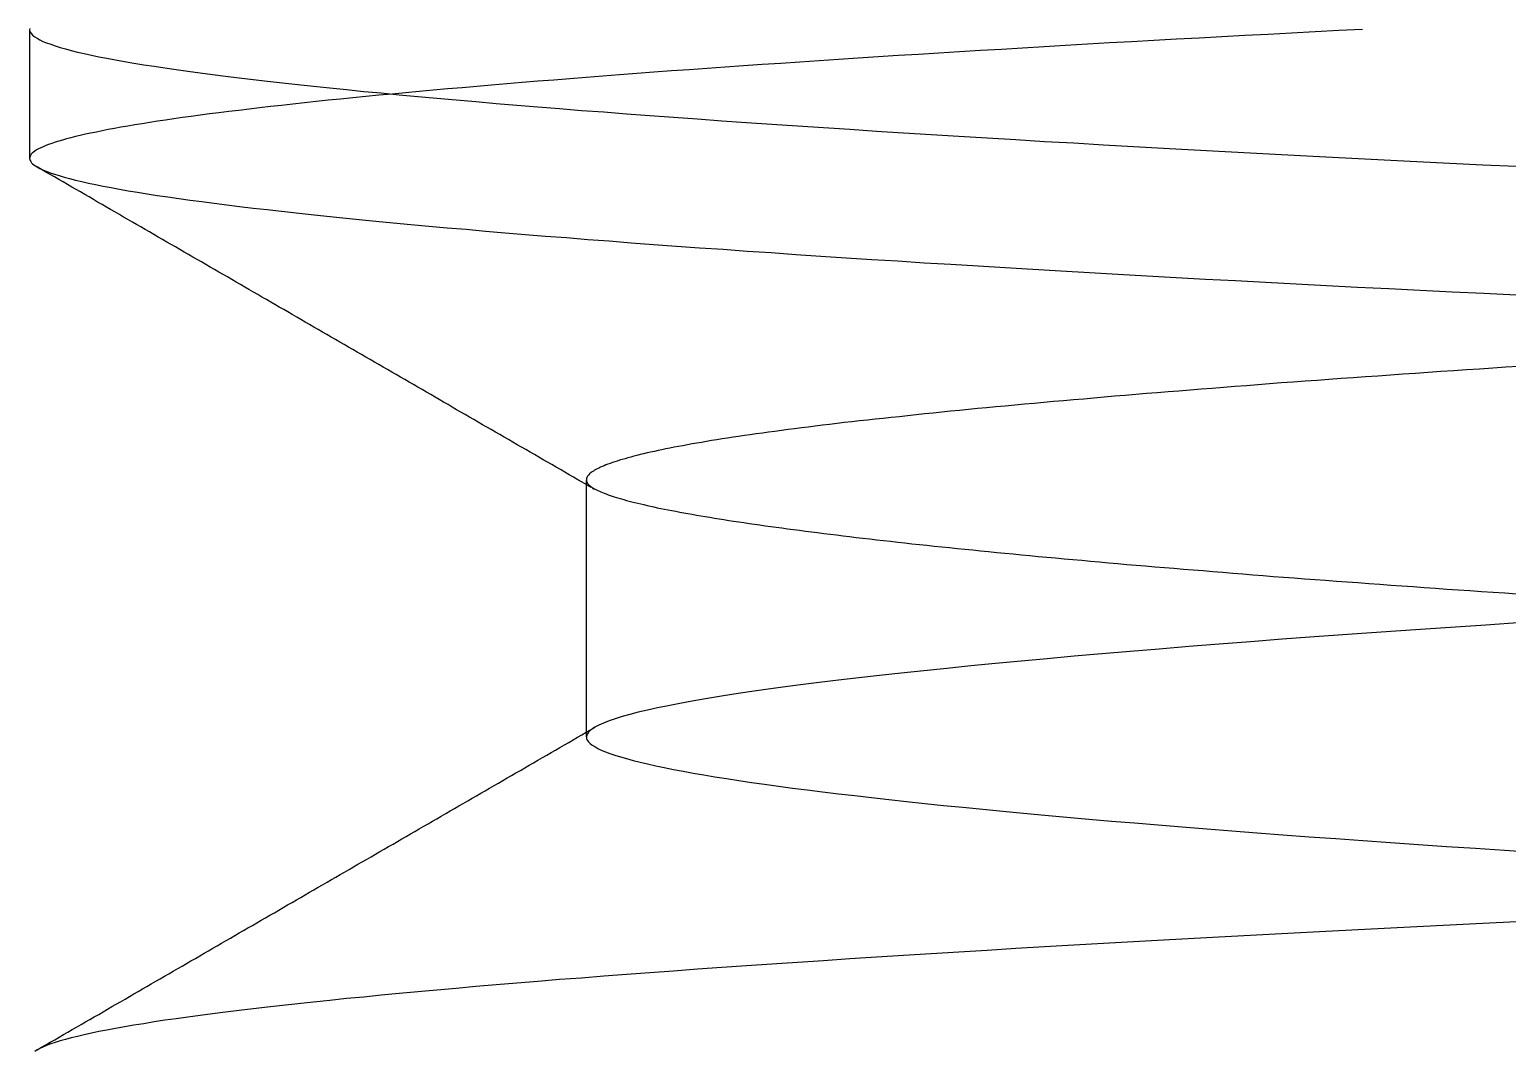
# Model space of a CAD drawing. Header units: millimetres. Extents: x 0 to 36.4, y -3.4 to 62.
# Drawn here: x 29.566 to 30.579, y 57.86 to 58.56 of the extents above; entities that cross this region are included whole.
import ezdxf

# ---------------------------------------------------------------- set-up
doc = ezdxf.new("R2010")
doc.units = ezdxf.units.MM

msp = doc.modelspace()

# ---------------------------------------------------------------- linework, layer by layer
at = {"color": 7, "linetype": 'Continuous'}
for p, q in [((29.5657, 58.5611), (29.5656, 58.5602)), ((29.5656, 58.5602), (29.5656, 58.4719)), ((29.5656, 58.5602), (29.5657, 58.5592)), ((29.5657, 58.5592), (29.5662, 58.5582)), ((29.5662, 58.5582), (29.5669, 58.5573)), ((29.5669, 58.5573), (29.5679, 58.5563)), ((29.5679, 58.5563), (29.5692, 58.5553)), ((30.3992, 58.5562), (30.3834, 58.5553)), ((30.4151, 58.557), (30.3992, 58.5562)), ((30.4312, 58.5579), (30.4151, 58.557)), ((30.4473, 58.5587), (30.4312, 58.5579)), ((30.4636, 58.5596), (30.4473, 58.5587)), ((30.4799, 58.5604), (30.4636, 58.5596)), ((29.5692, 58.5553), (29.5708, 58.5543)), ((29.5708, 58.5543), (29.5726, 58.5533)), ((29.5726, 58.5533), (29.5748, 58.5522)), ((29.5748, 58.5522), (29.5773, 58.5512)), ((29.5773, 58.5512), (29.5801, 58.5502)), ((29.5801, 58.5502), (29.5831, 58.5492)), ((29.5831, 58.5492), (29.5865, 58.5481)), ((29.5865, 58.5481), (29.5902, 58.5471)), ((29.5902, 58.5471), (29.5942, 58.546)), ((29.5942, 58.546), (29.5985, 58.5449)), ((30.2177, 58.5459), (30.2034, 58.545)), ((30.2321, 58.5467), (30.2177, 58.5459)), ((30.2467, 58.5476), (30.2321, 58.5467)), ((30.2614, 58.5485), (30.2467, 58.5476)), ((30.2762, 58.5493), (30.2614, 58.5485)), ((30.2912, 58.5502), (30.2762, 58.5493)), ((30.3062, 58.5511), (30.2912, 58.5502)), ((30.3214, 58.5519), (30.3062, 58.5511)), ((30.3367, 58.5528), (30.3214, 58.5519)), ((30.3522, 58.5536), (30.3367, 58.5528)), ((30.3678, 58.5545), (30.3522, 58.5536)), ((30.3834, 58.5553), (30.3678, 58.5545)), ((29.5985, 58.5449), (29.6031, 58.5439)), ((29.6031, 58.5439), (29.608, 58.5428)), ((29.608, 58.5428), (29.6132, 58.5417)), ((29.6132, 58.5417), (29.6187, 58.5406)), ((29.6187, 58.5406), (29.6245, 58.5395)), ((29.6245, 58.5395), (29.6307, 58.5385)), ((29.6307, 58.5385), (29.6371, 58.5373)), ((29.6371, 58.5373), (29.6439, 58.5362)), ((29.6439, 58.5362), (29.651, 58.5351)), ((30.0681, 58.5363), (30.0553, 58.5354)), ((30.0809, 58.5371), (30.0681, 58.5363)), ((30.094, 58.538), (30.0809, 58.5371)), ((30.1072, 58.5389), (30.094, 58.538)), ((30.1205, 58.5398), (30.1072, 58.5389)), ((30.134, 58.5406), (30.1205, 58.5398)), ((30.1476, 58.5415), (30.134, 58.5406)), ((30.1613, 58.5424), (30.1476, 58.5415)), ((30.1752, 58.5433), (30.1613, 58.5424)), ((30.1892, 58.5441), (30.1752, 58.5433)), ((30.2034, 58.545), (30.1892, 58.5441)), ((29.651, 58.5351), (29.6584, 58.534)), ((29.6584, 58.534), (29.6661, 58.5329)), ((29.6661, 58.5329), (29.6741, 58.5318)), ((29.6741, 58.5318), (29.6825, 58.5306)), ((29.6825, 58.5306), (29.6911, 58.5295)), ((29.6911, 58.5295), (29.7001, 58.5284)), ((29.7001, 58.5284), (29.7093, 58.5272)), ((29.7093, 58.5272), (29.7189, 58.5261)), ((29.7189, 58.5261), (29.7288, 58.5249)), ((29.9251, 58.5257), (29.9142, 58.5248)), ((29.9362, 58.5266), (29.9251, 58.5257)), ((29.9474, 58.5275), (29.9362, 58.5266)), ((29.9588, 58.5283), (29.9474, 58.5275)), ((29.9703, 58.5292), (29.9588, 58.5283)), ((29.982, 58.5301), (29.9703, 58.5292)), ((29.9938, 58.531), (29.982, 58.5301)), ((30.0058, 58.5319), (29.9938, 58.531)), ((30.018, 58.5327), (30.0058, 58.5319)), ((30.0303, 58.5336), (30.018, 58.5327)), ((30.0427, 58.5345), (30.0303, 58.5336)), ((30.0553, 58.5354), (30.0427, 58.5345)), ((29.7288, 58.5249), (29.7391, 58.5238)), ((29.7391, 58.5238), (29.7496, 58.5226)), ((29.7496, 58.5226), (29.7604, 58.5214)), ((29.7604, 58.5214), (29.7716, 58.5203)), ((29.7716, 58.5203), (29.783, 58.5191)), ((29.783, 58.5191), (29.7948, 58.5179)), ((29.7948, 58.5179), (29.8068, 58.5168)), ((29.8051, 58.5152), (29.7962, 58.5143)), ((29.8142, 58.5161), (29.8051, 58.5152)), ((29.8068, 58.5168), (29.8192, 58.5156)), ((29.8235, 58.517), (29.8142, 58.5161)), ((29.8192, 58.5156), (29.8319, 58.5144)), ((29.8329, 58.5178), (29.8235, 58.517)), ((29.8425, 58.5187), (29.8329, 58.5178)), ((29.8523, 58.5196), (29.8425, 58.5187)), ((29.8622, 58.5204), (29.8523, 58.5196)), ((29.8723, 58.5213), (29.8622, 58.5204)), ((29.8825, 58.5222), (29.8723, 58.5213)), ((29.8929, 58.5231), (29.8825, 58.5222)), ((29.9035, 58.524), (29.8929, 58.5231)), ((29.9142, 58.5248), (29.9035, 58.524)), ((29.7162, 58.5058), (29.7091, 58.5049)), ((29.7234, 58.5066), (29.7162, 58.5058)), ((29.7308, 58.5075), (29.7234, 58.5066)), ((29.7384, 58.5083), (29.7308, 58.5075)), ((29.7462, 58.5092), (29.7384, 58.5083)), ((29.7541, 58.51), (29.7462, 58.5092)), ((29.7622, 58.5109), (29.7541, 58.51)), ((29.7704, 58.5118), (29.7622, 58.5109)), ((29.7788, 58.5126), (29.7704, 58.5118)), ((29.7874, 58.5135), (29.7788, 58.5126)), ((29.7962, 58.5143), (29.7874, 58.5135)), ((29.8319, 58.5144), (29.8449, 58.5132)), ((29.8449, 58.5132), (29.8582, 58.5121)), ((29.8582, 58.5121), (29.8717, 58.5109)), ((29.8717, 58.5109), (29.8856, 58.5097)), ((29.8856, 58.5097), (29.8998, 58.5085)), ((29.8998, 58.5085), (29.9143, 58.5073)), ((29.9143, 58.5073), (29.929, 58.5061)), ((29.929, 58.5061), (29.9441, 58.5049)), ((29.6378, 58.4949), (29.633, 58.4941)), ((29.6428, 58.4957), (29.6378, 58.4949)), ((29.648, 58.4965), (29.6428, 58.4957)), ((29.6533, 58.4974), (29.648, 58.4965)), ((29.6588, 58.4982), (29.6533, 58.4974)), ((29.6645, 58.499), (29.6588, 58.4982)), ((29.6704, 58.4999), (29.6645, 58.499)), ((29.6764, 58.5007), (29.6704, 58.4999)), ((29.6826, 58.5015), (29.6764, 58.5007)), ((29.689, 58.5024), (29.6826, 58.5015)), ((29.6955, 58.5032), (29.689, 58.5024)), ((29.7022, 58.5041), (29.6955, 58.5032)), ((29.7091, 58.5049), (29.7022, 58.5041)), ((29.9441, 58.5049), (29.9594, 58.5038)), ((29.9594, 58.5038), (29.9751, 58.5026)), ((29.9751, 58.5026), (29.991, 58.5014)), ((29.991, 58.5014), (30.0072, 58.5002)), ((30.0072, 58.5002), (30.0236, 58.499)), ((30.0236, 58.499), (30.0404, 58.4978)), ((30.0404, 58.4978), (30.0574, 58.4966)), ((30.0574, 58.4966), (30.0747, 58.4954)), ((30.0747, 58.4954), (30.0922, 58.4942)), ((29.591, 58.4853), (29.5882, 58.4845)), ((29.594, 58.4861), (29.591, 58.4853)), ((29.5971, 58.4869), (29.594, 58.4861)), ((29.6004, 58.4877), (29.5971, 58.4869)), ((29.6039, 58.4885), (29.6004, 58.4877)), ((29.6075, 58.4893), (29.6039, 58.4885)), ((29.6114, 58.49), (29.6075, 58.4893)), ((29.6153, 58.4909), (29.6114, 58.49)), ((29.6195, 58.4917), (29.6153, 58.4909)), ((29.6238, 58.4925), (29.6195, 58.4917)), ((29.6283, 58.4933), (29.6238, 58.4925)), ((29.633, 58.4941), (29.6283, 58.4933)), ((30.0922, 58.4942), (30.1101, 58.4931)), ((30.1101, 58.4931), (30.1282, 58.4919)), ((30.1282, 58.4919), (30.1465, 58.4907)), ((30.1465, 58.4907), (30.1651, 58.4895)), ((30.1651, 58.4895), (30.1839, 58.4883)), ((30.1839, 58.4883), (30.203, 58.4872)), ((30.203, 58.4872), (30.2224, 58.486)), ((30.2224, 58.486), (30.242, 58.4848)), ((30.242, 58.4848), (30.2618, 58.4836)), ((29.5668, 58.4748), (29.5662, 58.474)), ((29.5674, 58.4755), (29.5668, 58.4748)), ((29.5683, 58.4762), (29.5674, 58.4755)), ((29.5693, 58.477), (29.5683, 58.4762)), ((29.5704, 58.4777), (29.5693, 58.477)), ((29.5718, 58.4784), (29.5704, 58.4777)), ((29.5733, 58.4792), (29.5718, 58.4784)), ((29.5749, 58.4799), (29.5733, 58.4792)), ((29.5767, 58.4807), (29.5749, 58.4799)), ((29.5787, 58.4815), (29.5767, 58.4807)), ((29.5808, 58.4822), (29.5787, 58.4815)), ((29.5831, 58.483), (29.5808, 58.4822)), ((29.5856, 58.4838), (29.5831, 58.483)), ((29.5882, 58.4845), (29.5856, 58.4838)), ((30.2618, 58.4836), (30.2819, 58.4825)), ((30.2819, 58.4825), (30.3022, 58.4813)), ((30.3022, 58.4813), (30.3227, 58.4801)), ((30.3227, 58.4801), (30.3434, 58.479)), ((30.3434, 58.479), (30.3644, 58.4778)), ((30.3644, 58.4778), (30.3856, 58.4767)), ((30.3856, 58.4767), (30.407, 58.4755)), ((30.407, 58.4755), (30.4286, 58.4744)), ((29.5657, 58.4726), (29.5656, 58.4719)), ((29.5656, 58.4719), (29.5657, 58.4712)), ((29.5659, 58.4733), (29.5657, 58.4726)), ((29.5657, 58.4712), (29.566, 58.4704)), ((29.5662, 58.474), (29.5659, 58.4733)), ((29.566, 58.4704), (29.5664, 58.4697)), ((29.5664, 58.4697), (29.5669, 58.469)), ((29.5669, 58.469), (29.5677, 58.4683)), ((29.5677, 58.4683), (29.5685, 58.4675)), ((29.5685, 58.4675), (29.5696, 58.4668)), ((29.5696, 58.4668), (29.5708, 58.4661)), ((29.5738, 58.4643), (29.5708, 58.4661)), ((29.5708, 58.4661), (29.5726, 58.4651)), ((29.5726, 58.4651), (29.5747, 58.4641)), ((30.4286, 58.4744), (30.4504, 58.4733)), ((30.4504, 58.4733), (30.4724, 58.4721)), ((30.4724, 58.4721), (30.4946, 58.471)), ((30.4946, 58.471), (30.517, 58.4699)), ((30.517, 58.4699), (30.5396, 58.4687)), ((30.5396, 58.4687), (30.5624, 58.4676)), ((30.5624, 58.4676), (30.5853, 58.4665)), ((29.5767, 58.4626), (29.5738, 58.4643)), ((29.5747, 58.4641), (29.577, 58.4631)), ((29.5797, 58.4609), (29.5767, 58.4626)), ((29.577, 58.4631), (29.5797, 58.4621)), ((29.5797, 58.4621), (29.5826, 58.4611)), ((29.5827, 58.4592), (29.5797, 58.4609)), ((29.5826, 58.4611), (29.5858, 58.4601)), ((29.5856, 58.4575), (29.5827, 58.4592)), ((29.5886, 58.4558), (29.5856, 58.4575)), ((29.5858, 58.4601), (29.5893, 58.4591)), ((29.5916, 58.454), (29.5886, 58.4558)), ((29.5893, 58.4591), (29.593, 58.4581)), ((29.593, 58.4581), (29.5971, 58.4571)), ((29.5971, 58.4571), (29.6014, 58.4561)), ((29.6014, 58.4561), (29.606, 58.455)), ((29.606, 58.455), (29.6109, 58.454)), ((29.5945, 58.4523), (29.5916, 58.454)), ((29.5975, 58.4506), (29.5945, 58.4523)), ((29.6005, 58.4489), (29.5975, 58.4506)), ((29.6034, 58.4472), (29.6005, 58.4489)), ((29.6064, 58.4455), (29.6034, 58.4472)), ((29.6094, 58.4438), (29.6064, 58.4455)), ((29.6109, 58.454), (29.6161, 58.453)), ((29.6161, 58.453), (29.6215, 58.4519)), ((29.6215, 58.4519), (29.6273, 58.4509)), ((29.6273, 58.4509), (29.6333, 58.4498)), ((29.6333, 58.4498), (29.6397, 58.4487)), ((29.6397, 58.4487), (29.6463, 58.4477)), ((29.6463, 58.4477), (29.6532, 58.4466)), ((29.6532, 58.4466), (29.6604, 58.4455)), ((29.6604, 58.4455), (29.6679, 58.4444)), ((29.6679, 58.4444), (29.6757, 58.4434)), ((29.6123, 58.442), (29.6094, 58.4438)), ((29.6153, 58.4403), (29.6123, 58.442)), ((29.6183, 58.4386), (29.6153, 58.4403)), ((29.6212, 58.4369), (29.6183, 58.4386)), ((29.6242, 58.4352), (29.6212, 58.4369)), ((29.6272, 58.4335), (29.6242, 58.4352)), ((29.6757, 58.4434), (29.6837, 58.4423)), ((29.6837, 58.4423), (29.6921, 58.4412)), ((29.6921, 58.4412), (29.7008, 58.4401)), ((29.7008, 58.4401), (29.7097, 58.439)), ((29.7097, 58.439), (29.7189, 58.4379)), ((29.7189, 58.4379), (29.7285, 58.4368)), ((29.7285, 58.4368), (29.7383, 58.4357)), ((29.7383, 58.4357), (29.7484, 58.4345)), ((29.7484, 58.4345), (29.7588, 58.4334)), ((29.6301, 58.4317), (29.6272, 58.4335)), ((29.6331, 58.43), (29.6301, 58.4317)), ((29.6361, 58.4283), (29.6331, 58.43)), ((29.639, 58.4266), (29.6361, 58.4283)), ((29.642, 58.4249), (29.639, 58.4266)), ((29.645, 58.4232), (29.642, 58.4249)), ((29.7588, 58.4334), (29.7694, 58.4323)), ((29.7694, 58.4323), (29.7804, 58.4312)), ((29.7804, 58.4312), (29.7916, 58.4301)), ((29.7916, 58.4301), (29.8032, 58.4289)), ((29.8032, 58.4289), (29.815, 58.4278)), ((29.815, 58.4278), (29.8271, 58.4267)), ((29.8271, 58.4267), (29.8394, 58.4255)), ((29.8394, 58.4255), (29.8521, 58.4244)), ((29.8521, 58.4244), (29.865, 58.4233)), ((29.6479, 58.4215), (29.645, 58.4232)), ((29.6509, 58.4197), (29.6479, 58.4215)), ((29.6539, 58.418), (29.6509, 58.4197)), ((29.6568, 58.4163), (29.6539, 58.418)), ((29.6598, 58.4146), (29.6568, 58.4163)), ((29.6628, 58.4129), (29.6598, 58.4146)), ((29.865, 58.4233), (29.8782, 58.4221)), ((29.8782, 58.4221), (29.8917, 58.421)), ((29.8917, 58.421), (29.9055, 58.4198)), ((29.9055, 58.4198), (29.9195, 58.4187)), ((29.9195, 58.4187), (29.9338, 58.4176)), ((29.9338, 58.4176), (29.9484, 58.4164)), ((29.9484, 58.4164), (29.9632, 58.4153)), ((29.9632, 58.4153), (29.9783, 58.4141)), ((29.9783, 58.4141), (29.9936, 58.413)), ((29.6657, 58.4112), (29.6628, 58.4129)), ((29.6687, 58.4094), (29.6657, 58.4112)), ((29.6716, 58.4077), (29.6687, 58.4094)), ((29.6746, 58.406), (29.6716, 58.4077)), ((29.6776, 58.4043), (29.6746, 58.406)), ((29.6805, 58.4026), (29.6776, 58.4043)), ((29.9936, 58.413), (30.0093, 58.4118)), ((30.0093, 58.4118), (30.0251, 58.4107)), ((30.0251, 58.4107), (30.0413, 58.4096)), ((30.0413, 58.4096), (30.0577, 58.4084)), ((30.0577, 58.4084), (30.0743, 58.4073)), ((30.0743, 58.4073), (30.0912, 58.4061)), ((30.0912, 58.4061), (30.1083, 58.405)), ((30.1083, 58.405), (30.1257, 58.4038)), ((30.1257, 58.4038), (30.1433, 58.4027)), ((29.6835, 58.4009), (29.6805, 58.4026)), ((29.6865, 58.3992), (29.6835, 58.4009)), ((29.6894, 58.3974), (29.6865, 58.3992)), ((29.6924, 58.3957), (29.6894, 58.3974)), ((29.6954, 58.394), (29.6924, 58.3957)), ((29.6983, 58.3923), (29.6954, 58.394)), ((30.1433, 58.4027), (30.1611, 58.4016)), ((30.1611, 58.4016), (30.1792, 58.4004)), ((30.1792, 58.4004), (30.1975, 58.3993)), ((30.1975, 58.3993), (30.2161, 58.3982)), ((30.2161, 58.3982), (30.2348, 58.397)), ((30.2348, 58.397), (30.2538, 58.3959)), ((30.2538, 58.3959), (30.273, 58.3948)), ((30.273, 58.3948), (30.2925, 58.3937)), ((30.2925, 58.3937), (30.3121, 58.3926)), ((29.7013, 58.3906), (29.6983, 58.3923)), ((29.7043, 58.3889), (29.7013, 58.3906)), ((29.7072, 58.3871), (29.7043, 58.3889)), ((29.7102, 58.3854), (29.7072, 58.3871)), ((29.7132, 58.3837), (29.7102, 58.3854)), ((29.7161, 58.382), (29.7132, 58.3837)), ((30.3121, 58.3926), (30.3319, 58.3914)), ((30.3319, 58.3914), (30.352, 58.3903)), ((30.352, 58.3903), (30.3722, 58.3892)), ((30.3722, 58.3892), (30.3927, 58.3881)), ((30.3927, 58.3881), (30.4133, 58.387)), ((30.4133, 58.387), (30.4342, 58.3859)), ((30.4342, 58.3859), (30.4552, 58.3848)), ((30.4552, 58.3848), (30.4764, 58.3837)), ((30.4764, 58.3837), (30.4978, 58.3826)), ((29.7191, 58.3803), (29.7161, 58.382)), ((29.7221, 58.3786), (29.7191, 58.3803)), ((29.725, 58.3768), (29.7221, 58.3786)), ((29.728, 58.3751), (29.725, 58.3768)), ((29.731, 58.3734), (29.728, 58.3751)), ((29.7339, 58.3717), (29.731, 58.3734)), ((30.4978, 58.3826), (30.5194, 58.3815)), ((30.5194, 58.3815), (30.5412, 58.3805)), ((30.5412, 58.3805), (30.5631, 58.3794)), ((30.5631, 58.3794), (30.5852, 58.3783)), ((29.7369, 58.37), (29.7339, 58.3717)), ((29.7399, 58.3683), (29.7369, 58.37)), ((29.7428, 58.3666), (29.7399, 58.3683)), ((29.7458, 58.3648), (29.7428, 58.3666)), ((29.7488, 58.3631), (29.7458, 58.3648)), ((29.7517, 58.3614), (29.7488, 58.3631)), ((29.7547, 58.3597), (29.7517, 58.3614)), ((29.7577, 58.358), (29.7547, 58.3597)), ((29.7606, 58.3563), (29.7577, 58.358)), ((29.7636, 58.3545), (29.7606, 58.3563)), ((29.7666, 58.3528), (29.7636, 58.3545)), ((29.7695, 58.3511), (29.7666, 58.3528)), ((29.7725, 58.3494), (29.7695, 58.3511)), ((29.7755, 58.3477), (29.7725, 58.3494)), ((29.7784, 58.346), (29.7755, 58.3477)), ((29.7814, 58.3443), (29.7784, 58.346)), ((29.7844, 58.3425), (29.7814, 58.3443)), ((29.7873, 58.3408), (29.7844, 58.3425)), ((29.7903, 58.3391), (29.7873, 58.3408)), ((29.7933, 58.3374), (29.7903, 58.3391)), ((29.7962, 58.3357), (29.7933, 58.3374)), ((29.7992, 58.334), (29.7962, 58.3357)), ((29.8022, 58.3322), (29.7992, 58.334)), ((29.8051, 58.3305), (29.8022, 58.3322)), ((29.8081, 58.3288), (29.8051, 58.3305)), ((29.8111, 58.3271), (29.8081, 58.3288)), ((29.814, 58.3254), (29.8111, 58.3271)), ((29.817, 58.3237), (29.814, 58.3254)), ((29.82, 58.3219), (29.817, 58.3237)), ((30.4904, 58.3227), (30.4819, 58.3221)), ((30.4989, 58.3233), (30.4904, 58.3227)), ((30.5075, 58.3239), (30.4989, 58.3233)), ((30.5161, 58.3245), (30.5075, 58.3239)), ((30.5248, 58.3251), (30.5161, 58.3245)), ((30.5336, 58.3257), (30.5248, 58.3251)), ((30.5424, 58.3263), (30.5336, 58.3257)), ((30.5512, 58.3269), (30.5424, 58.3263)), ((30.5601, 58.3275), (30.5512, 58.3269)), ((30.5691, 58.3281), (30.5601, 58.3275)), ((30.5781, 58.3287), (30.5691, 58.3281)), ((30.5871, 58.3293), (30.5781, 58.3287)), ((29.8229, 58.3202), (29.82, 58.3219)), ((29.8259, 58.3185), (29.8229, 58.3202)), ((29.8289, 58.3168), (29.8259, 58.3185)), ((29.8318, 58.3151), (29.8289, 58.3168)), ((29.8348, 58.3134), (29.8318, 58.3151)), ((29.8378, 58.3117), (29.8348, 58.3134)), ((30.3615, 58.313), (30.3539, 58.3124)), ((30.3691, 58.3136), (30.3615, 58.313)), ((30.3768, 58.3142), (30.3691, 58.3136)), ((30.3845, 58.3148), (30.3768, 58.3142)), ((30.3923, 58.3154), (30.3845, 58.3148)), ((30.4002, 58.316), (30.3923, 58.3154)), ((30.4081, 58.3166), (30.4002, 58.316)), ((30.4161, 58.3173), (30.4081, 58.3166)), ((30.4241, 58.3179), (30.4161, 58.3173)), ((30.4322, 58.3185), (30.4241, 58.3179)), ((30.4404, 58.3191), (30.4322, 58.3185)), ((30.4486, 58.3197), (30.4404, 58.3191)), ((30.4568, 58.3203), (30.4486, 58.3197)), ((30.4651, 58.3209), (30.4568, 58.3203)), ((30.4735, 58.3215), (30.4651, 58.3209)), ((30.4819, 58.3221), (30.4735, 58.3215)), ((29.8407, 58.3099), (29.8378, 58.3117)), ((29.8437, 58.3082), (29.8407, 58.3099)), ((29.8466, 58.3065), (29.8437, 58.3082)), ((29.8496, 58.3048), (29.8466, 58.3065)), ((29.8526, 58.3031), (29.8496, 58.3048)), ((29.8555, 58.3014), (29.8526, 58.3031)), ((30.2413, 58.3027), (30.2348, 58.3021)), ((30.2479, 58.3033), (30.2413, 58.3027)), ((30.2545, 58.3039), (30.2479, 58.3033)), ((30.2612, 58.3045), (30.2545, 58.3039)), ((30.2679, 58.3051), (30.2612, 58.3045)), ((30.2748, 58.3057), (30.2679, 58.3051)), ((30.2816, 58.3063), (30.2748, 58.3057)), ((30.2886, 58.3069), (30.2816, 58.3063)), ((30.2956, 58.3075), (30.2886, 58.3069)), ((30.3027, 58.3081), (30.2956, 58.3075)), ((30.3098, 58.3088), (30.3027, 58.3081)), ((30.317, 58.3094), (30.3098, 58.3088)), ((30.3243, 58.31), (30.317, 58.3094)), ((30.3316, 58.3106), (30.3243, 58.31)), ((30.339, 58.3112), (30.3316, 58.3106)), ((30.3464, 58.3118), (30.339, 58.3112)), ((30.3539, 58.3124), (30.3464, 58.3118)), ((29.8585, 58.2996), (29.8555, 58.3014)), ((29.8615, 58.2979), (29.8585, 58.2996)), ((29.8644, 58.2962), (29.8615, 58.2979)), ((29.8674, 58.2945), (29.8644, 58.2962)), ((29.8704, 58.2928), (29.8674, 58.2945)), ((29.8733, 58.2911), (29.8704, 58.2928)), ((30.1402, 58.2925), (30.1349, 58.2919)), ((30.1456, 58.2931), (30.1402, 58.2925)), ((30.151, 58.2936), (30.1456, 58.2931)), ((30.1566, 58.2942), (30.151, 58.2936)), ((30.1622, 58.2948), (30.1566, 58.2942)), ((30.1678, 58.2954), (30.1622, 58.2948)), ((30.1736, 58.296), (30.1678, 58.2954)), ((30.1794, 58.2967), (30.1736, 58.296)), ((30.1853, 58.2973), (30.1794, 58.2967)), ((30.1912, 58.2979), (30.1853, 58.2973)), ((30.1973, 58.2985), (30.1912, 58.2979)), ((30.2033, 58.2991), (30.1973, 58.2985)), ((30.2095, 58.2997), (30.2033, 58.2991)), ((30.2157, 58.3003), (30.2095, 58.2997)), ((30.222, 58.3009), (30.2157, 58.3003)), ((30.2284, 58.3015), (30.222, 58.3009)), ((30.2348, 58.3021), (30.2284, 58.3015)), ((29.8763, 58.2893), (29.8733, 58.2911)), ((29.8793, 58.2876), (29.8763, 58.2893)), ((29.8822, 58.2859), (29.8793, 58.2876)), ((29.8852, 58.2842), (29.8822, 58.2859)), ((29.8882, 58.2825), (29.8852, 58.2842)), ((29.8911, 58.2808), (29.8882, 58.2825)), ((30.0599, 58.2824), (30.0559, 58.2818)), ((30.064, 58.283), (30.0599, 58.2824)), ((30.0682, 58.2836), (30.064, 58.283)), ((30.0725, 58.2842), (30.0682, 58.2836)), ((30.0768, 58.2847), (30.0725, 58.2842)), ((30.0813, 58.2853), (30.0768, 58.2847)), ((30.0858, 58.2859), (30.0813, 58.2853)), ((30.0903, 58.2865), (30.0858, 58.2859)), ((30.095, 58.2871), (30.0903, 58.2865)), ((30.0997, 58.2877), (30.095, 58.2871)), ((30.1045, 58.2883), (30.0997, 58.2877)), ((30.1094, 58.2889), (30.1045, 58.2883)), ((30.1143, 58.2895), (30.1094, 58.2889)), ((30.1194, 58.2901), (30.1143, 58.2895)), ((30.1244, 58.2907), (30.1194, 58.2901)), ((30.1296, 58.2913), (30.1244, 58.2907)), ((30.1349, 58.2919), (30.1296, 58.2913)), ((29.8941, 58.2791), (29.8911, 58.2808)), ((29.8971, 58.2773), (29.8941, 58.2791)), ((29.9, 58.2756), (29.8971, 58.2773)), ((29.903, 58.2739), (29.9, 58.2756)), ((29.906, 58.2722), (29.903, 58.2739)), ((29.9089, 58.2705), (29.906, 58.2722)), ((29.9993, 58.2721), (29.9967, 58.2715)), ((30.002, 58.2727), (29.9993, 58.2721)), ((30.0048, 58.2732), (30.002, 58.2727)), ((30.0077, 58.2738), (30.0048, 58.2732)), ((30.0107, 58.2744), (30.0077, 58.2738)), ((30.0137, 58.2749), (30.0107, 58.2744)), ((30.0168, 58.2755), (30.0137, 58.2749)), ((30.02, 58.2761), (30.0168, 58.2755)), ((30.0232, 58.2766), (30.02, 58.2761)), ((30.0265, 58.2772), (30.0232, 58.2766)), ((30.0299, 58.2778), (30.0265, 58.2772)), ((30.0334, 58.2784), (30.0299, 58.2778)), ((30.0369, 58.2789), (30.0334, 58.2784)), ((30.0406, 58.2795), (30.0369, 58.2789)), ((30.0443, 58.2801), (30.0406, 58.2795)), ((30.0481, 58.2807), (30.0443, 58.2801)), ((30.0519, 58.2812), (30.0481, 58.2807)), ((30.0559, 58.2818), (30.0519, 58.2812)), ((29.9119, 58.2688), (29.9089, 58.2705)), ((29.9149, 58.267), (29.9119, 58.2688)), ((29.9178, 58.2653), (29.9149, 58.267)), ((29.9208, 58.2636), (29.9178, 58.2653)), ((29.9238, 58.2619), (29.9208, 58.2636)), ((29.9267, 58.2602), (29.9238, 58.2619)), ((29.9623, 58.2623), (29.9609, 58.2617)), ((29.9638, 58.2628), (29.9623, 58.2623)), ((29.9653, 58.2633), (29.9638, 58.2628)), ((29.9669, 58.2639), (29.9653, 58.2633)), ((29.9686, 58.2644), (29.9669, 58.2639)), ((29.9703, 58.2649), (29.9686, 58.2644)), ((29.9721, 58.2655), (29.9703, 58.2649)), ((29.974, 58.266), (29.9721, 58.2655)), ((29.9759, 58.2666), (29.974, 58.266)), ((29.978, 58.2671), (29.9759, 58.2666)), ((29.98, 58.2677), (29.978, 58.2671)), ((29.9822, 58.2682), (29.98, 58.2677)), ((29.9844, 58.2688), (29.9822, 58.2682)), ((29.9867, 58.2693), (29.9844, 58.2688)), ((29.9891, 58.2699), (29.9867, 58.2693)), ((29.9915, 58.2704), (29.9891, 58.2699)), ((29.9941, 58.271), (29.9915, 58.2704)), ((29.9967, 58.2715), (29.9941, 58.271)), ((29.9297, 58.2585), (29.9267, 58.2602)), ((29.9327, 58.2567), (29.9297, 58.2585)), ((29.9356, 58.255), (29.9327, 58.2567)), ((29.9386, 58.2533), (29.9356, 58.255)), ((29.9416, 58.2516), (29.9386, 58.2533)), ((29.9445, 58.2499), (29.9416, 58.2516)), ((29.9476, 58.2525), (29.9475, 58.252)), ((29.9475, 58.252), (29.9475, 58.2515)), ((29.9478, 58.253), (29.9476, 58.2525)), ((29.948, 58.2535), (29.9478, 58.253)), ((29.9483, 58.254), (29.948, 58.2535)), ((29.9487, 58.2545), (29.9483, 58.254)), ((29.9491, 58.255), (29.9487, 58.2545)), ((29.9496, 58.2555), (29.9491, 58.255)), ((29.9502, 58.256), (29.9496, 58.2555)), ((29.9508, 58.2565), (29.9502, 58.256)), ((29.9515, 58.257), (29.9508, 58.2565)), ((29.9523, 58.2575), (29.9515, 58.257)), ((29.9531, 58.2581), (29.9523, 58.2575)), ((29.954, 58.2586), (29.9531, 58.2581)), ((29.955, 58.2591), (29.954, 58.2586)), ((29.9561, 58.2596), (29.955, 58.2591)), ((29.9572, 58.2601), (29.9561, 58.2596)), ((29.9584, 58.2607), (29.9572, 58.2601)), ((29.9596, 58.2612), (29.9584, 58.2607)), ((29.9609, 58.2617), (29.9596, 58.2612)), ((29.9477, 58.248), (29.9445, 58.2499)), ((29.9475, 58.2515), (29.9475, 58.251)), ((29.9475, 58.0784), (29.9475, 58.251)), ((29.9475, 58.251), (29.9476, 58.2506)), ((29.9476, 58.2506), (29.9478, 58.2501)), ((29.9479, 58.2479), (29.9477, 58.2481)), ((29.9477, 58.248), (29.9477, 58.2481)), ((29.9478, 58.2501), (29.948, 58.2497)), ((29.948, 58.2479), (29.9479, 58.2479)), ((29.948, 58.2497), (29.9483, 58.2492)), ((29.9481, 58.2478), (29.948, 58.2479)), ((29.9484, 58.2476), (29.9481, 58.2478)), ((29.9483, 58.2492), (29.9486, 58.2488)), ((29.9486, 58.2475), (29.9484, 58.2476)), ((29.9486, 58.2488), (29.949, 58.2483)), ((29.9488, 58.2474), (29.9486, 58.2475)), ((29.9489, 58.2473), (29.9488, 58.2474)), ((29.949, 58.2473), (29.9489, 58.2473)), ((29.949, 58.2483), (29.9495, 58.2479)), ((29.9491, 58.2472), (29.949, 58.2473)), ((29.9493, 58.2471), (29.9491, 58.2472)), ((29.9496, 58.247), (29.9493, 58.2471)), ((29.9495, 58.2479), (29.95, 58.2474)), ((29.9498, 58.2468), (29.9496, 58.247)), ((29.9498, 58.2468), (29.9499, 58.2468)), ((29.9499, 58.2468), (29.9498, 58.2468)), ((29.95, 58.2474), (29.9506, 58.247)), ((29.95, 58.2474), (29.9503, 58.2466)), ((29.9506, 58.2464), (29.9503, 58.2466)), ((29.9506, 58.247), (29.9512, 58.2465)), ((29.951, 58.2462), (29.9506, 58.247)), ((29.9512, 58.2465), (29.951, 58.2462)), ((29.951, 58.2463), (29.951, 58.2462)), ((29.9512, 58.2465), (29.9519, 58.246)), ((29.9518, 58.2457), (29.9517, 58.2457)), ((29.9517, 58.2457), (29.9518, 58.2457)), ((29.9519, 58.2456), (29.9518, 58.2457)), ((29.9519, 58.246), (29.9527, 58.2456)), ((29.9519, 58.246), (29.952, 58.2456)), ((29.952, 58.2456), (29.9519, 58.2456)), ((29.952, 58.2456), (29.9522, 58.2455)), ((29.9525, 58.2452), (29.9522, 58.2455)), ((29.9525, 58.2452), (29.9526, 58.2452)), ((29.9526, 58.2452), (29.9525, 58.2452)), ((29.9527, 58.2456), (29.9535, 58.2451)), ((29.953, 58.2449), (29.9527, 58.2456)), ((29.9531, 58.2449), (29.953, 58.2449)), ((29.9531, 58.2449), (29.953, 58.2449)), ((29.9535, 58.2451), (29.9544, 58.2446)), ((29.9544, 58.2446), (29.9554, 58.2442)), ((29.9554, 58.2442), (29.9564, 58.2437)), ((29.9564, 58.2437), (29.9575, 58.2432)), ((29.9575, 58.2432), (29.9586, 58.2427)), ((29.9586, 58.2427), (29.9598, 58.2423)), ((29.9598, 58.2423), (29.961, 58.2418)), ((29.961, 58.2418), (29.9624, 58.2413)), ((29.9624, 58.2413), (29.9637, 58.2408)), ((29.9637, 58.2408), (29.9652, 58.2403)), ((29.9652, 58.2403), (29.9666, 58.2399)), ((29.9666, 58.2399), (29.9682, 58.2394)), ((29.9682, 58.2394), (29.9698, 58.2389)), ((29.9698, 58.2389), (29.9715, 58.2384)), ((29.9715, 58.2384), (29.9732, 58.2379)), ((29.9732, 58.2379), (29.975, 58.2374)), ((29.975, 58.2374), (29.9768, 58.2369)), ((29.9768, 58.2369), (29.9787, 58.2364)), ((29.9787, 58.2364), (29.9807, 58.2359)), ((29.9807, 58.2359), (29.9827, 58.2354)), ((29.9827, 58.2354), (29.9848, 58.235)), ((29.9848, 58.235), (29.9869, 58.2345)), ((29.9869, 58.2345), (29.9891, 58.234)), ((29.9891, 58.234), (29.9914, 58.2335)), ((29.9914, 58.2335), (29.9937, 58.2329)), ((29.9937, 58.2329), (29.9961, 58.2324)), ((29.9961, 58.2324), (29.9985, 58.2319)), ((29.9985, 58.2319), (30.001, 58.2314)), ((30.001, 58.2314), (30.0035, 58.2309)), ((30.0035, 58.2309), (30.0061, 58.2304)), ((30.0061, 58.2304), (30.0088, 58.2299)), ((30.0088, 58.2299), (30.0115, 58.2294)), ((30.0115, 58.2294), (30.0143, 58.2289)), ((30.0143, 58.2289), (30.0171, 58.2284)), ((30.0171, 58.2284), (30.02, 58.2279)), ((30.02, 58.2279), (30.023, 58.2273)), ((30.023, 58.2273), (30.026, 58.2268)), ((30.026, 58.2268), (30.029, 58.2263)), ((30.029, 58.2263), (30.0321, 58.2258)), ((30.0321, 58.2258), (30.0353, 58.2253)), ((30.0353, 58.2253), (30.0385, 58.2248)), ((30.0385, 58.2248), (30.0418, 58.2242)), ((30.0418, 58.2242), (30.0452, 58.2237)), ((30.0452, 58.2237), (30.0485, 58.2232)), ((30.0485, 58.2232), (30.052, 58.2227)), ((30.052, 58.2227), (30.0555, 58.2222)), ((30.0555, 58.2222), (30.0591, 58.2216)), ((30.0591, 58.2216), (30.0627, 58.2211)), ((30.0627, 58.2211), (30.0664, 58.2206)), ((30.0664, 58.2206), (30.0701, 58.22)), ((30.0701, 58.22), (30.0739, 58.2195)), ((30.0739, 58.2195), (30.0777, 58.219)), ((30.0777, 58.219), (30.0816, 58.2185)), ((30.0816, 58.2185), (30.0855, 58.2179)), ((30.0855, 58.2179), (30.0896, 58.2174)), ((30.0896, 58.2174), (30.0936, 58.2169)), ((30.0936, 58.2169), (30.0977, 58.2163)), ((30.0977, 58.2163), (30.1019, 58.2158)), ((30.1019, 58.2158), (30.1061, 58.2153)), ((30.1061, 58.2153), (30.1104, 58.2147)), ((30.1104, 58.2147), (30.1147, 58.2142)), ((30.1147, 58.2142), (30.1191, 58.2137)), ((30.1191, 58.2137), (30.1235, 58.2131)), ((30.1235, 58.2131), (30.128, 58.2126)), ((30.128, 58.2126), (30.1326, 58.212)), ((30.1326, 58.212), (30.1372, 58.2115)), ((30.1372, 58.2115), (30.1418, 58.211)), ((30.1418, 58.211), (30.1465, 58.2104)), ((30.1465, 58.2104), (30.1513, 58.2099)), ((30.1513, 58.2099), (30.1561, 58.2094)), ((30.1561, 58.2094), (30.161, 58.2088)), ((30.161, 58.2088), (30.1659, 58.2083)), ((30.1659, 58.2083), (30.1708, 58.2077)), ((30.1708, 58.2077), (30.1759, 58.2072)), ((30.1759, 58.2072), (30.1809, 58.2066)), ((30.1809, 58.2066), (30.1861, 58.2061)), ((30.1861, 58.2061), (30.1912, 58.2056)), ((30.1912, 58.2056), (30.1965, 58.205)), ((30.1965, 58.205), (30.2018, 58.2045)), ((30.2018, 58.2045), (30.2071, 58.2039)), ((30.2071, 58.2039), (30.2125, 58.2034)), ((30.2125, 58.2034), (30.2179, 58.2028)), ((30.2179, 58.2028), (30.2234, 58.2023)), ((30.2234, 58.2023), (30.229, 58.2017)), ((30.229, 58.2017), (30.2345, 58.2012)), ((30.2345, 58.2012), (30.2402, 58.2007)), ((30.2402, 58.2007), (30.2459, 58.2001)), ((30.2459, 58.2001), (30.2516, 58.1996)), ((30.2516, 58.1996), (30.2574, 58.199)), ((30.2574, 58.199), (30.2633, 58.1985)), ((30.2633, 58.1985), (30.2692, 58.1979)), ((30.2692, 58.1979), (30.2751, 58.1974)), ((30.2751, 58.1974), (30.2811, 58.1968)), ((30.2811, 58.1968), (30.2872, 58.1963)), ((30.2872, 58.1963), (30.2933, 58.1957)), ((30.2933, 58.1957), (30.2994, 58.1952)), ((30.2994, 58.1952), (30.3056, 58.1946)), ((30.3056, 58.1946), (30.3119, 58.1941)), ((30.3119, 58.1941), (30.3182, 58.1935)), ((30.3182, 58.1935), (30.3245, 58.193)), ((30.3245, 58.193), (30.3309, 58.1924)), ((30.3309, 58.1924), (30.3374, 58.1919)), ((30.3374, 58.1919), (30.3439, 58.1914)), ((30.3439, 58.1914), (30.3504, 58.1908)), ((30.3504, 58.1908), (30.357, 58.1903)), ((30.357, 58.1903), (30.3637, 58.1897)), ((30.3637, 58.1897), (30.3704, 58.1892)), ((30.3704, 58.1892), (30.3771, 58.1886)), ((30.3771, 58.1886), (30.3839, 58.1881)), ((30.3839, 58.1881), (30.3908, 58.1875)), ((30.3908, 58.1875), (30.3977, 58.187)), ((30.3977, 58.187), (30.4046, 58.1864)), ((30.4046, 58.1864), (30.4116, 58.1859)), ((30.4116, 58.1859), (30.4186, 58.1853)), ((30.4186, 58.1853), (30.4257, 58.1848)), ((30.4257, 58.1848), (30.4329, 58.1842)), ((30.4329, 58.1842), (30.44, 58.1837)), ((30.44, 58.1837), (30.4473, 58.1832)), ((30.4473, 58.1832), (30.4545, 58.1826)), ((30.4545, 58.1826), (30.4619, 58.1821)), ((30.4619, 58.1821), (30.4692, 58.1815)), ((30.4692, 58.1815), (30.4767, 58.181)), ((30.4767, 58.181), (30.4841, 58.1804)), ((30.4841, 58.1804), (30.4916, 58.1799)), ((30.4916, 58.1799), (30.4992, 58.1793)), ((30.4992, 58.1793), (30.5068, 58.1788)), ((30.5068, 58.1788), (30.5145, 58.1783)), ((30.5145, 58.1783), (30.5222, 58.1777)), ((30.5222, 58.1777), (30.5299, 58.1772)), ((30.5299, 58.1772), (30.5377, 58.1766)), ((30.5377, 58.1766), (30.5455, 58.1761)), ((30.5455, 58.1761), (30.5534, 58.1756)), ((30.5534, 58.1756), (30.5614, 58.175)), ((30.5614, 58.175), (30.5693, 58.1745)), ((30.5693, 58.1745), (30.5774, 58.1739)), ((30.5774, 58.1739), (30.5854, 58.1734)), ((30.5401, 58.1503), (30.5161, 58.1487)), ((30.5644, 58.1519), (30.5401, 58.1503)), ((30.5892, 58.1536), (30.5644, 58.1519)), ((30.4029, 58.1404), (30.3815, 58.1388)), ((30.4246, 58.1421), (30.4029, 58.1404)), ((30.4468, 58.1437), (30.4246, 58.1421)), ((30.4695, 58.1454), (30.4468, 58.1437)), ((30.4926, 58.147), (30.4695, 58.1454)), ((30.5161, 58.1487), (30.4926, 58.147)), ((30.282, 58.1305), (30.2636, 58.1288)), ((30.301, 58.1321), (30.282, 58.1305)), ((30.3204, 58.1338), (30.301, 58.1321)), ((30.3403, 58.1354), (30.3204, 58.1338)), ((30.3607, 58.1371), (30.3403, 58.1354)), ((30.3815, 58.1388), (30.3607, 58.1371)), ((30.1789, 58.1206), (30.1635, 58.1189)), ((30.1948, 58.1222), (30.1789, 58.1206)), ((30.2112, 58.1239), (30.1948, 58.1222)), ((30.2282, 58.1255), (30.2112, 58.1239)), ((30.2456, 58.1272), (30.2282, 58.1255)), ((30.2636, 58.1288), (30.2456, 58.1272)), ((30.0944, 58.1108), (30.0822, 58.1092)), ((30.1072, 58.1124), (30.0944, 58.1108)), ((30.1205, 58.114), (30.1072, 58.1124)), ((30.1343, 58.1156), (30.1205, 58.114)), ((30.1486, 58.1173), (30.1343, 58.1156)), ((30.1635, 58.1189), (30.1486, 58.1173)), ((30.0201, 58.0997), (30.0117, 58.0982)), ((30.0291, 58.1013), (30.0201, 58.0997)), ((30.0387, 58.1028), (30.0291, 58.1013)), ((30.0487, 58.1044), (30.0387, 58.1028)), ((30.0594, 58.106), (30.0487, 58.1044)), ((30.0705, 58.1076), (30.0594, 58.106)), ((30.0822, 58.1092), (30.0705, 58.1076)), ((29.9773, 58.0906), (29.972, 58.0891)), ((29.9831, 58.0921), (29.9773, 58.0906)), ((29.9895, 58.0936), (29.9831, 58.0921)), ((29.9963, 58.0951), (29.9895, 58.0936)), ((30.0037, 58.0966), (29.9963, 58.0951)), ((30.0117, 58.0982), (30.0037, 58.0966)), ((29.9474, 58.0784), (29.9504, 58.0801)), ((29.9502, 58.0796), (29.949, 58.0785)), ((29.9516, 58.0807), (29.9502, 58.0796)), ((29.9504, 58.0801), (29.9534, 58.0819)), ((29.9534, 58.0819), (29.9516, 58.0807)), ((29.9561, 58.0833), (29.9534, 58.0819)), ((29.9593, 58.0847), (29.9561, 58.0833)), ((29.9631, 58.0862), (29.9593, 58.0847)), ((29.9673, 58.0876), (29.9631, 58.0862)), ((29.972, 58.0891), (29.9673, 58.0876)), ((29.9293, 58.0679), (29.9324, 58.0697)), ((29.9324, 58.0697), (29.9354, 58.0714)), ((29.9354, 58.0714), (29.9384, 58.0732)), ((29.9384, 58.0732), (29.9414, 58.0749)), ((29.9414, 58.0749), (29.9444, 58.0766)), ((29.9444, 58.0766), (29.9474, 58.0784)), ((29.9475, 58.0752), (29.9475, 58.0784)), ((29.9477, 58.0763), (29.9475, 58.0752)), ((29.9475, 58.0752), (29.9476, 58.0741)), ((29.9476, 58.0741), (29.9481, 58.073)), ((29.9482, 58.0774), (29.9477, 58.0763)), ((29.9481, 58.073), (29.9489, 58.0719)), ((29.949, 58.0785), (29.9482, 58.0774)), ((29.9489, 58.0719), (29.95, 58.0707)), ((29.95, 58.0707), (29.9514, 58.0696)), ((29.9514, 58.0696), (29.9532, 58.0685)), ((29.9113, 58.0575), (29.9143, 58.0592)), ((29.9143, 58.0592), (29.9173, 58.061)), ((29.9173, 58.061), (29.9203, 58.0627)), ((29.9203, 58.0627), (29.9233, 58.0644)), ((29.9233, 58.0644), (29.9263, 58.0662)), ((29.9263, 58.0662), (29.9293, 58.0679)), ((29.9532, 58.0685), (29.9553, 58.0673)), ((29.9553, 58.0673), (29.9577, 58.0662)), ((29.9577, 58.0662), (29.9605, 58.065)), ((29.9605, 58.065), (29.9636, 58.0638)), ((29.9636, 58.0638), (29.9671, 58.0626)), ((29.9671, 58.0626), (29.9709, 58.0615)), ((29.9709, 58.0615), (29.975, 58.0603)), ((29.975, 58.0603), (29.9795, 58.0591)), ((29.9795, 58.0591), (29.9843, 58.0578)), ((29.8962, 58.0488), (29.8992, 58.0505)), ((29.8992, 58.0505), (29.9022, 58.0522)), ((29.9022, 58.0522), (29.9052, 58.054)), ((29.9052, 58.054), (29.9083, 58.0557)), ((29.9083, 58.0557), (29.9113, 58.0575)), ((29.9843, 58.0578), (29.9895, 58.0566)), ((29.9895, 58.0566), (29.9951, 58.0554)), ((29.9951, 58.0554), (30.0009, 58.0541)), ((30.0009, 58.0541), (30.0072, 58.0529)), ((30.0072, 58.0529), (30.0138, 58.0517)), ((30.0138, 58.0517), (30.0207, 58.0504)), ((30.0207, 58.0504), (30.028, 58.0491)), ((30.028, 58.0491), (30.0356, 58.0479)), ((29.8781, 58.0383), (29.8811, 58.04)), ((29.8811, 58.04), (29.8842, 58.0418)), ((29.8842, 58.0418), (29.8872, 58.0435)), ((29.8872, 58.0435), (29.8902, 58.0453)), ((29.8902, 58.0453), (29.8932, 58.047)), ((29.8932, 58.047), (29.8962, 58.0488)), ((30.0356, 58.0479), (30.0436, 58.0466)), ((30.0436, 58.0466), (30.052, 58.0453)), ((30.052, 58.0453), (30.0607, 58.044)), ((30.0607, 58.044), (30.0697, 58.0427)), ((30.0697, 58.0427), (30.0792, 58.0414)), ((30.0792, 58.0414), (30.0889, 58.0401)), ((30.0889, 58.0401), (30.099, 58.0388)), ((30.099, 58.0388), (30.1095, 58.0375)), ((29.86, 58.0278), (29.8631, 58.0296)), ((29.8631, 58.0296), (29.8661, 58.0313)), ((29.8661, 58.0313), (29.8691, 58.0331)), ((29.8691, 58.0331), (29.8721, 58.0348)), ((29.8721, 58.0348), (29.8751, 58.0366)), ((29.8751, 58.0366), (29.8781, 58.0383)), ((30.1095, 58.0375), (30.1203, 58.0362)), ((30.1203, 58.0362), (30.1315, 58.0349)), ((30.1315, 58.0349), (30.143, 58.0336)), ((30.143, 58.0336), (30.1549, 58.0322)), ((30.1549, 58.0322), (30.1671, 58.0309)), ((30.1671, 58.0309), (30.1796, 58.0296)), ((30.1796, 58.0296), (30.1925, 58.0282)), ((29.842, 58.0174), (29.845, 58.0191)), ((29.845, 58.0191), (29.848, 58.0209)), ((29.848, 58.0209), (29.851, 58.0226)), ((29.851, 58.0226), (29.854, 58.0244)), ((29.854, 58.0244), (29.857, 58.0261)), ((29.857, 58.0261), (29.86, 58.0278)), ((30.1925, 58.0282), (30.2057, 58.0269)), ((30.2057, 58.0269), (30.2193, 58.0256)), ((30.2193, 58.0256), (30.2332, 58.0242)), ((30.2332, 58.0242), (30.2474, 58.0229)), ((30.2474, 58.0229), (30.262, 58.0215)), ((30.262, 58.0215), (30.2769, 58.0202)), ((30.2769, 58.0202), (30.2921, 58.0188)), ((30.2921, 58.0188), (30.3076, 58.0175)), ((29.8239, 58.0069), (29.8269, 58.0087)), ((29.8269, 58.0087), (29.8299, 58.0104)), ((29.8299, 58.0104), (29.8329, 58.0122)), ((29.8329, 58.0122), (29.8359, 58.0139)), ((29.8359, 58.0139), (29.839, 58.0156)), ((29.839, 58.0156), (29.842, 58.0174)), ((30.3076, 58.0175), (30.3235, 58.0162)), ((30.3235, 58.0162), (30.3397, 58.0148)), ((30.3397, 58.0148), (30.3562, 58.0135)), ((30.3562, 58.0135), (30.373, 58.0121)), ((30.373, 58.0121), (30.3901, 58.0108)), ((30.3901, 58.0108), (30.4075, 58.0094)), ((30.4075, 58.0094), (30.4252, 58.0081)), ((29.8058, 57.9965), (29.8088, 57.9982)), ((29.8088, 57.9982), (29.8118, 58)), ((29.8118, 58), (29.8149, 58.0017)), ((29.8149, 58.0017), (29.8179, 58.0034)), ((29.8179, 58.0034), (29.8209, 58.0052)), ((29.8209, 58.0052), (29.8239, 58.0069)), ((30.4252, 58.0081), (30.4432, 58.0067)), ((30.4432, 58.0067), (30.4615, 58.0054)), ((30.4615, 58.0054), (30.4801, 58.0041)), ((30.4801, 58.0041), (30.499, 58.0027)), ((30.499, 58.0027), (30.5181, 58.0014)), ((30.5181, 58.0014), (30.5375, 58.0001)), ((30.5375, 58.0001), (30.5572, 57.9988)), ((30.5572, 57.9988), (30.5772, 57.9974)), ((29.7908, 57.9878), (29.7938, 57.9895)), ((29.7938, 57.9895), (29.7968, 57.9912)), ((29.7968, 57.9912), (29.7998, 57.993)), ((29.7998, 57.993), (29.8028, 57.9947)), ((29.8028, 57.9947), (29.8058, 57.9965)), ((30.5772, 57.9974), (30.5974, 57.9961)), ((29.7727, 57.9773), (29.7757, 57.979)), ((29.7757, 57.979), (29.7787, 57.9808)), ((29.7787, 57.9808), (29.7817, 57.9825)), ((29.7817, 57.9825), (29.7847, 57.9843)), ((29.7847, 57.9843), (29.7877, 57.986)), ((29.7877, 57.986), (29.7908, 57.9878)), ((29.7546, 57.9668), (29.7576, 57.9686)), ((29.7576, 57.9686), (29.7606, 57.9703)), ((29.7606, 57.9703), (29.7636, 57.9721)), ((29.7636, 57.9721), (29.7666, 57.9738)), ((29.7666, 57.9738), (29.7697, 57.9756)), ((29.7697, 57.9756), (29.7727, 57.9773)), ((29.7365, 57.9564), (29.7395, 57.9581)), ((29.7395, 57.9581), (29.7425, 57.9599)), ((29.7425, 57.9599), (29.7456, 57.9616)), ((29.7456, 57.9616), (29.7486, 57.9634)), ((29.7486, 57.9634), (29.7516, 57.9651)), ((29.7516, 57.9651), (29.7546, 57.9668)), ((29.7184, 57.9459), (29.7215, 57.9477)), ((29.7215, 57.9477), (29.7245, 57.9494)), ((29.7245, 57.9494), (29.7275, 57.9512)), ((29.7275, 57.9512), (29.7305, 57.9529)), ((29.7305, 57.9529), (29.7335, 57.9546)), ((29.7335, 57.9546), (29.7365, 57.9564)), ((30.5853, 57.9483), (30.5624, 57.9472)), ((29.7034, 57.9372), (29.7064, 57.939)), ((29.7064, 57.939), (29.7094, 57.9407)), ((29.7094, 57.9407), (29.7124, 57.9424)), ((29.7124, 57.9424), (29.7154, 57.9442)), ((29.7154, 57.9442), (29.7184, 57.9459)), ((30.3856, 57.9381), (30.3644, 57.937)), ((30.407, 57.9392), (30.3856, 57.9381)), ((30.4286, 57.9404), (30.407, 57.9392)), ((30.4504, 57.9415), (30.4286, 57.9404)), ((30.4724, 57.9427), (30.4504, 57.9415)), ((30.4946, 57.9438), (30.4724, 57.9427)), ((30.517, 57.9449), (30.4946, 57.9438)), ((30.5396, 57.946), (30.517, 57.9449)), ((30.5624, 57.9472), (30.5396, 57.946)), ((29.6853, 57.9268), (29.6883, 57.9285)), ((29.6883, 57.9285), (29.6913, 57.9302)), ((29.6913, 57.9302), (29.6943, 57.932)), ((29.6943, 57.932), (29.6973, 57.9337)), ((29.6973, 57.9337), (29.7004, 57.9355)), ((29.7004, 57.9355), (29.7034, 57.9372)), ((30.203, 57.9276), (30.1839, 57.9264)), ((30.2224, 57.9288), (30.203, 57.9276)), ((30.242, 57.93), (30.2224, 57.9288)), ((30.2618, 57.9311), (30.242, 57.93)), ((30.2819, 57.9323), (30.2618, 57.9311)), ((30.3022, 57.9335), (30.2819, 57.9323)), ((30.3227, 57.9346), (30.3022, 57.9335)), ((30.3434, 57.9358), (30.3227, 57.9346)), ((30.3644, 57.937), (30.3434, 57.9358)), ((29.6672, 57.9163), (29.6702, 57.918)), ((29.6702, 57.918), (29.6732, 57.9198)), ((29.6732, 57.9198), (29.6763, 57.9215)), ((29.6763, 57.9215), (29.6793, 57.9233)), ((29.6793, 57.9233), (29.6823, 57.925)), ((29.6823, 57.925), (29.6853, 57.9268)), ((30.0574, 57.9182), (30.0404, 57.917)), ((30.0747, 57.9194), (30.0574, 57.9182)), ((30.0922, 57.9205), (30.0747, 57.9194)), ((30.1101, 57.9217), (30.0922, 57.9205)), ((30.1282, 57.9229), (30.1101, 57.9217)), ((30.1465, 57.9241), (30.1282, 57.9229)), ((30.1651, 57.9253), (30.1465, 57.9241)), ((30.1839, 57.9264), (30.1651, 57.9253)), ((29.6491, 57.9058), (29.6522, 57.9076)), ((29.6522, 57.9076), (29.6552, 57.9093)), ((29.6552, 57.9093), (29.6582, 57.9111)), ((29.6582, 57.9111), (29.6612, 57.9128)), ((29.6612, 57.9128), (29.6642, 57.9146)), ((29.6642, 57.9146), (29.6672, 57.9163)), ((29.9143, 57.9075), (29.8998, 57.9063)), ((29.929, 57.9087), (29.9143, 57.9075)), ((29.9441, 57.9098), (29.929, 57.9087)), ((29.9594, 57.911), (29.9441, 57.9098)), ((29.9751, 57.9122), (29.9594, 57.911)), ((29.991, 57.9134), (29.9751, 57.9122)), ((30.0072, 57.9146), (29.991, 57.9134)), ((30.0236, 57.9158), (30.0072, 57.9146)), ((30.0404, 57.917), (30.0236, 57.9158)), ((29.6311, 57.8954), (29.6341, 57.8971)), ((29.6341, 57.8971), (29.6371, 57.8989)), ((29.6371, 57.8989), (29.6401, 57.9006)), ((29.6401, 57.9006), (29.6431, 57.9024)), ((29.6431, 57.9024), (29.6461, 57.9041)), ((29.6461, 57.9041), (29.6491, 57.9058)), ((29.8068, 57.898), (29.7948, 57.8968)), ((29.8192, 57.8992), (29.8068, 57.898)), ((29.8319, 57.9004), (29.8192, 57.8992)), ((29.8449, 57.9016), (29.8319, 57.9004)), ((29.8582, 57.9027), (29.8449, 57.9016)), ((29.8717, 57.9039), (29.8582, 57.9027)), ((29.8856, 57.9051), (29.8717, 57.9039)), ((29.8998, 57.9063), (29.8856, 57.9051)), ((29.613, 57.8849), (29.616, 57.8867)), ((29.616, 57.8867), (29.619, 57.8884)), ((29.619, 57.8884), (29.622, 57.8902)), ((29.622, 57.8902), (29.625, 57.8919)), ((29.625, 57.8919), (29.628, 57.8936)), ((29.628, 57.8936), (29.6311, 57.8954)), ((29.7093, 57.8876), (29.7001, 57.8864)), ((29.7189, 57.8887), (29.7093, 57.8876)), ((29.7288, 57.8899), (29.7189, 57.8887)), ((29.7391, 57.891), (29.7288, 57.8899)), ((29.7496, 57.8922), (29.7391, 57.891)), ((29.7604, 57.8933), (29.7496, 57.8922)), ((29.7716, 57.8945), (29.7604, 57.8933)), ((29.783, 57.8957), (29.7716, 57.8945)), ((29.7948, 57.8968), (29.783, 57.8957)), ((29.5979, 57.8762), (29.6009, 57.878)), ((29.6009, 57.878), (29.6039, 57.8797)), ((29.6039, 57.8797), (29.607, 57.8814)), ((29.607, 57.8814), (29.61, 57.8832)), ((29.61, 57.8832), (29.613, 57.8849)), ((29.6371, 57.8774), (29.6307, 57.8763)), ((29.6439, 57.8785), (29.6371, 57.8774)), ((29.651, 57.8797), (29.6439, 57.8785)), ((29.6584, 57.8808), (29.651, 57.8797)), ((29.6661, 57.8819), (29.6584, 57.8808)), ((29.6741, 57.883), (29.6661, 57.8819)), ((29.6825, 57.8842), (29.6741, 57.883)), ((29.6911, 57.8853), (29.6825, 57.8842)), ((29.7001, 57.8864), (29.6911, 57.8853)), ((29.5798, 57.8658), (29.5829, 57.8675)), ((29.5829, 57.8675), (29.5859, 57.8692)), ((29.5865, 57.8667), (29.5831, 57.8656)), ((29.5859, 57.8692), (29.5889, 57.871)), ((29.5902, 57.8677), (29.5865, 57.8667)), ((29.5889, 57.871), (29.5919, 57.8727)), ((29.5942, 57.8688), (29.5902, 57.8677)), ((29.5919, 57.8727), (29.5949, 57.8745)), ((29.5985, 57.8698), (29.5942, 57.8688)), ((29.5949, 57.8745), (29.5979, 57.8762)), ((29.6031, 57.8709), (29.5985, 57.8698)), ((29.608, 57.872), (29.6031, 57.8709)), ((29.6132, 57.8731), (29.608, 57.872)), ((29.6187, 57.8741), (29.6132, 57.8731)), ((29.6245, 57.8752), (29.6187, 57.8741)), ((29.6307, 57.8763), (29.6245, 57.8752)), ((29.5708, 57.8605), (29.5692, 57.8595)), ((29.5708, 57.8605), (29.5738, 57.8623)), ((29.5726, 57.8615), (29.5708, 57.8605)), ((29.5748, 57.8625), (29.5726, 57.8615)), ((29.5738, 57.8623), (29.5768, 57.864)), ((29.5773, 57.8636), (29.5748, 57.8625)), ((29.5768, 57.864), (29.5798, 57.8658)), ((29.5801, 57.8646), (29.5773, 57.8636)), ((29.5831, 57.8656), (29.5801, 57.8646))]:
    msp.add_line(p, q, dxfattribs=at)

doc.saveas('drawing.dxf')
